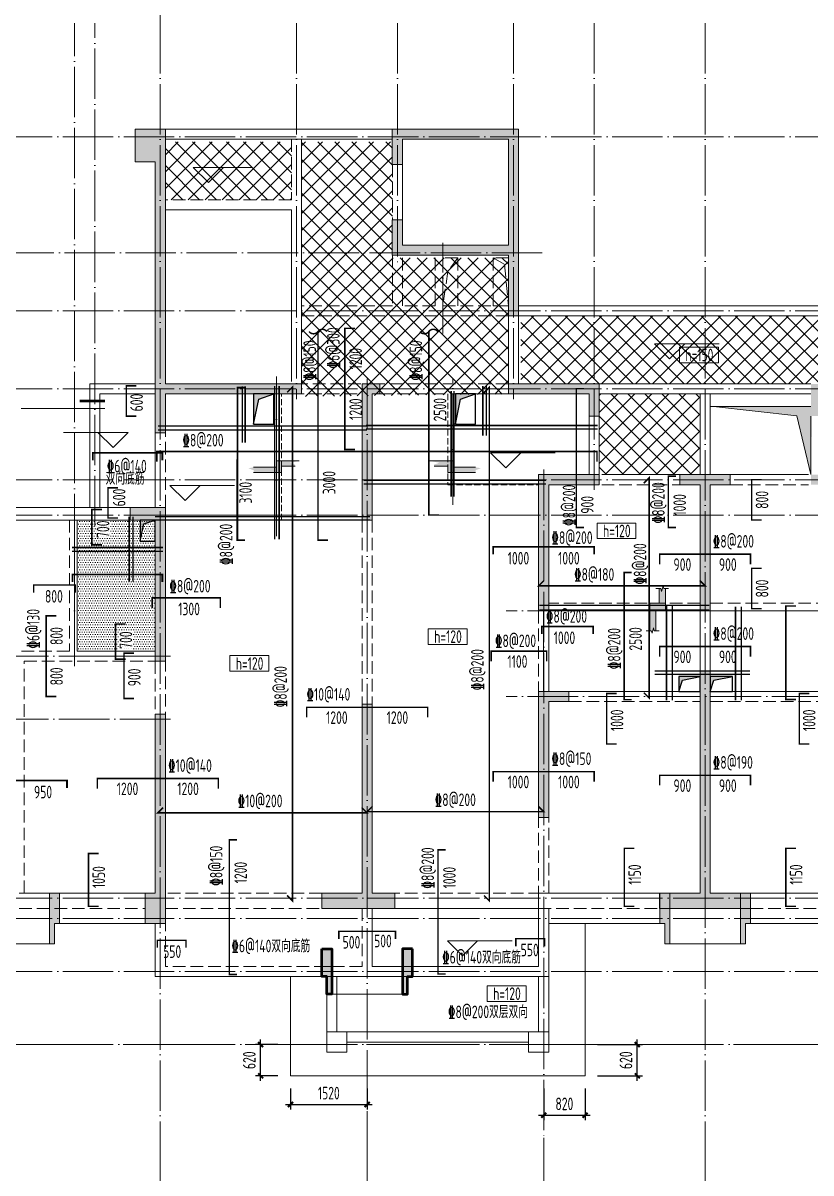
# Model space of a CAD drawing. Extents: x -129922 to 1190196, y -520662 to 139923.
# Drawn here: x 590117 to 605740, y -260659 to -237857 of the extents above; entities that cross this region are included whole.
import ezdxf
from ezdxf.enums import TextEntityAlignment as Align

# ---------------------------------------------------------------- set-up
doc = ezdxf.new("R2010")
doc.units = 0
doc.header["$LTSCALE"] = 1000
doc.header["$MEASUREMENT"] = 0
doc.linetypes.add('DASH', pattern=[0.35, 0.25, -0.1])
doc.linetypes.add('DOTE', pattern=[2.42, 2, -0.2, 0.02, -0.2])
for name, color, linetype, lineweight in [('A-墙体', 140, 'Continuous', 50), ('A-大样-填充', 8, 'Continuous', 9), ('A-平面-饰线', 11, 'Continuous', 15), ('A-标注-轴号', 3, 'Continuous', 15), ('A-轴线-塔楼', 1, 'DOTE', 9), ('A-轴线-隔墙', 41, 'DOTE', 9), ('S-基础-DQ', 6, 'Continuous', 20), ('S-墙柱-COLU', 50, 'Continuous', 20), ('S-墙柱-HATCH', 251, 'Continuous', 9), ('S-墙柱-WALL', 6, 'Continuous', 20), ('S-大样-HATCH', 251, 'Continuous', 9), ('S-大样-实线', 2, 'Continuous', 20), ('S-板-BEAM', 4, 'DASH', 20), ('S-板-BEAM-CON', 2, 'Continuous', 20), ('S-板-DIM', 3, 'Continuous', 20), ('S-板-大样索引', 3, 'Continuous', 20), ('S-板-板厚', 191, 'Continuous', 20), ('S-板-板面填充', 251, 'Continuous', 20), ('S-板-标高', 3, 'Continuous', 20), ('S-板-楼板正筋', 107, 'Continuous', 20), ('S-板-楼板正筋文字', 107, 'Continuous', 20), ('S-板-楼板负筋', 1, 'Continuous', 20), ('S-板-楼板负筋文字', 7, 'Continuous', 20), ('S-板-洞口边线', 211, 'Continuous', 20), ('S-轴网-轴线', 1, 'DOTE', 9), ('S-通用-THIN', 7, 'Continuous', 20)]:
    doc.layers.add(name, color=color, linetype=linetype, lineweight=lineweight)
doc.layers.add('HOLE', color=5, linetype='Continuous')
doc.layers.add('HOLE_HATCH', color=9, linetype='Continuous')
doc.styles.add('BW_Rein', font='tssdeng.shx', dxfattribs={"width": 0.7, "bigfont": 'hztxt.shx'})
doc.styles.add('TSSD_Dimension', font='tssdeng.shx', dxfattribs={"width": 0.7, "bigfont": 'HZTXT.SHX'})
doc.styles.add('TSSD_Rein', font='tssdeng.shx', dxfattribs={"width": 0.7, "bigfont": 'hztxt.shx'})
doc.styles.add('样式 1', font='tssdeng.shx', dxfattribs={"width": 0.7, "bigfont": 'tssdchn.shx'})
doc.dimstyles.new('TSSD_100_100$0', dxfattribs={"dimtxt": 250, "dimasz": 100, "dimexe": 100, "dimexo": 250, "dimgap": 100, "dimtad": 1, "dimdec": 0, "dimzin": 0, "dimdsep": 46, "dimtxsty": 'TSSD_Dimension', "dimblk": 'ARCHTICK', "dimcen": 0, "dimdle": 100, "dimclrd": 3, "dimclre": 3, "dimclrt": 7, "dimadec": 0, "dimazin": 0, "dimtfac": 1, "dimtdec": 0, "dimtix": 1, "dimtmove": 2, "dimatfit": 0, "dimldrblk": 'ARCHTICK', "dimfxl": 0, "dimtolj": 1, "dimtzin": 0, "dimarcsym": 0})

# ---------------------------------------------------------------- blocks, each defined once
blk = doc.blocks.new('ZHOUWANG3')
at = {"layer": 'A-标注-轴号'}
for p, q in [((94752, 248942), (94752, 252942)), ((94752, 226834), (94752, 222834)), ((98852, 226834), (98852, 222834)), ((102352, 226834), (102352, 222834)), ((105552, 226834), (105552, 222834))]:
    blk.add_line(p, q, dxfattribs=at)
at = {"layer": 'A-轴线-塔楼', "linetype": 'DOTE', "ltscale": 0.5}
for p, q in [((94752, 248942), (94752, 226834)), ((97452, 248942), (97452, 241486)), ((99452, 248942), (99452, 244136)), ((101752, 248942), (101752, 241486)), ((103352, 248942), (103352, 239686)), ((105552, 248942), (105552, 226834)), ((139798, 246686), (85362, 246686)), ((102322, 244386), (85362, 244386)), ((139798, 243236), (85362, 243236)), ((98852, 241886), (98852, 226834)), ((139798, 241686), (85362, 241686)), ((139798, 239886), (85362, 239886)), ((102352, 240086), (102352, 226834)), ((139798, 239186), (85362, 239186)), ((122394, 235586), (101608, 235586)), ((139798, 231586), (85362, 231586)), ((139798, 228686), (85362, 228686))]:
    blk.add_line(p, q, dxfattribs=at)
at = {"layer": 'A-轴线-隔墙', "ltscale": 0.5}
for p, q in [((93052, 236186), (93052, 248942)), ((93452, 238966), (93452, 248942)), ((100352, 242784), (100352, 244586)), ((97052, 238770), (97052, 241936)), ((100552, 239386), (100552, 241886)), ((122394, 237286), (101608, 237286)), ((94952, 236386), (85362, 236386)), ((94952, 235136), (85362, 235136)), ((139798, 231186), (85362, 231186)), ((139798, 230136), (85362, 230136))]:
    blk.add_line(p, q, dxfattribs=at)
blk = doc.blocks.new('_ArchTick')
at = {"color": 0, "linetype": 'ByBlock', "const_width": 0.4}
blk.add_lwpolyline([(-0.5, -0.5), (0.5, 0.5)], dxfattribs=at)
blk = doc.blocks.new('*D1188')
at = {"layer": 'Defpoints', "color": 0, "transparency": 16777216}
for p in [(594829, -258113), (595420, -258113), (595420, -258733)]:
    blk.add_point(p, dxfattribs=at)
at = {"layer": 'S-板-DIM', "color": 3, "lineweight": -2, "transparency": 16777216}
for p, q in [((595170, -258113), (594729, -258113)), ((594829, -258833), (594829, -258013)), ((595170, -258733), (594729, -258733))]:
    blk.add_line(p, q, dxfattribs=at)
at = {"layer": 'S-板-DIM', "color": 3, "lineweight": -2, "transparency": 16777216, "xscale": 100, "yscale": 100, "zscale": 100}
for p, rotation in [((594829, -258113), 90), ((594829, -258733), 270)]:
    blk.add_blockref('_ArchTick', p, dxfattribs=dict(at, rotation=rotation))
at = {"layer": 'S-板-DIM', "color": 7, "transparency": 16777216, "insert": (594604, -258423), "char_height": 250, "attachment_point": 5, "rotation": 90, "style": 'TSSD_Dimension'}
blk.add_mtext('\\A1;620', dxfattribs=at)
blk = doc.blocks.new('*D1189')
at = {"layer": 'Defpoints', "color": 0, "transparency": 16777216}
for p in [(595420, -258733), (596940, -258733), (596940, -259300)]:
    blk.add_point(p, dxfattribs=at)
at = {"layer": 'S-板-DIM', "color": 3, "lineweight": -2, "transparency": 16777216}
for p, q in [((595420, -258983), (595420, -259400)), ((596940, -258983), (596940, -259400)), ((595320, -259300), (597040, -259300))]:
    blk.add_line(p, q, dxfattribs=at)
at = {"layer": 'S-板-DIM', "color": 3, "lineweight": -2, "transparency": 16777216, "xscale": 100, "yscale": 100, "zscale": 100, "rotation": 180}
blk.add_blockref('_ArchTick', (595420, -259300), dxfattribs=at)
at = {"layer": 'S-板-DIM', "color": 3, "lineweight": -2, "transparency": 16777216, "xscale": 100, "yscale": 100, "zscale": 100}
blk.add_blockref('_ArchTick', (596940, -259300), dxfattribs=at)
at = {"layer": 'S-板-DIM', "color": 7, "transparency": 16777216, "insert": (596180, -259075), "char_height": 250, "attachment_point": 5, "style": 'TSSD_Dimension'}
blk.add_mtext('\\A1;1520', dxfattribs=at)
blk = doc.blocks.new('*D1190')
at = {"layer": 'Defpoints', "color": 0, "transparency": 16777216}
for p in [(600440, -258733), (601260, -258733), (601260, -259514)]:
    blk.add_point(p, dxfattribs=at)
at = {"layer": 'S-板-DIM', "color": 3, "lineweight": -2, "transparency": 16777216}
for p, q in [((600440, -258983), (600440, -259614)), ((601260, -258983), (601260, -259614)), ((600340, -259514), (601360, -259514))]:
    blk.add_line(p, q, dxfattribs=at)
at = {"layer": 'S-板-DIM', "color": 3, "lineweight": -2, "transparency": 16777216, "xscale": 100, "yscale": 100, "zscale": 100, "rotation": 180}
blk.add_blockref('_ArchTick', (600440, -259514), dxfattribs=at)
at = {"layer": 'S-板-DIM', "color": 3, "lineweight": -2, "transparency": 16777216, "xscale": 100, "yscale": 100, "zscale": 100}
blk.add_blockref('_ArchTick', (601260, -259514), dxfattribs=at)
at = {"layer": 'S-板-DIM', "color": 7, "transparency": 16777216, "insert": (600850, -259289), "char_height": 250, "attachment_point": 5, "style": 'TSSD_Dimension'}
blk.add_mtext('\\A1;820', dxfattribs=at)
blk = doc.blocks.new('*D1191')
at = {"layer": 'Defpoints', "color": 0, "transparency": 16777216}
for p in [(601260, -258113), (602296, -258113), (601260, -258733)]:
    blk.add_point(p, dxfattribs=at)
at = {"layer": 'S-板-DIM', "color": 3, "lineweight": -2, "transparency": 16777216}
for p, q in [((601510, -258113), (602396, -258113)), ((602296, -258833), (602296, -258013)), ((601510, -258733), (602396, -258733))]:
    blk.add_line(p, q, dxfattribs=at)
at = {"layer": 'S-板-DIM', "color": 3, "lineweight": -2, "transparency": 16777216, "xscale": 100, "yscale": 100, "zscale": 100}
for p, rotation in [((602296, -258113), 90), ((602296, -258733), 270)]:
    blk.add_blockref('_ArchTick', p, dxfattribs=dict(at, rotation=rotation))
at = {"layer": 'S-板-DIM', "color": 7, "transparency": 16777216, "insert": (602071, -258423), "char_height": 250, "attachment_point": 5, "rotation": 90, "style": 'TSSD_Dimension'}
blk.add_mtext('\\A1;620', dxfattribs=at)
blk = doc.blocks.new('BW-589342417', base_point=(4333675, -394877))
at = {"layer": 'A-大样-填充', "ltscale": 0.5}
h = blk.add_hatch(color=256, dxfattribs=at)
h.dxf.hatch_style = 1
h.paths.add_polyline_path([(4333875, -393977), (4333675, -393977), (4333675, -394877), (4333775, -394877), (4333775, -394527), (4333875, -394527)])
at = {"layer": 'A-墙体'}
blk.add_lwpolyline([(4333875, -393977), (4333675, -393977), (4333675, -394877), (4333775, -394877), (4333775, -394527), (4333875, -394527), (4333875, -393977)], dxfattribs=at)
blk = doc.blocks.new('BW-589341045', base_point=(4332075, -394877))
at = {"layer": 'A-大样-填充', "ltscale": 0.5}
h = blk.add_hatch(color=256, dxfattribs=at)
h.dxf.hatch_style = 1
h.paths.add_polyline_path([(4332075, -393977), (4332275, -393977), (4332275, -394877), (4332175, -394877), (4332175, -394527), (4332075, -394527)])
at = {"layer": 'A-墙体'}
blk.add_lwpolyline([(4332075, -393977), (4332275, -393977), (4332275, -394877), (4332175, -394877), (4332175, -394527), (4332075, -394527), (4332075, -393977)], dxfattribs=at)
blk = doc.blocks.new('BW-525078071', base_point=(4324908, -588234))
at = {"layer": 'S-板-洞口边线', "linetype": 'DASH'}
for points in [[(4324908, -587234), (4324908, -588184), (4325208, -588184), (4325208, -587234), (4324908, -587234)], [(4325208, -587234), (4325008, -587502), (4324908, -588184)], [(4325908, -587234), (4325908, -588184), (4326208, -588184), (4326208, -587234), (4325908, -587234)], [(4325908, -587234), (4326133, -587368), (4326208, -588184)], [(4338158, -587534), (4338158, -588334), (4338458, -588334), (4338458, -587534), (4338158, -587534)], [(4338458, -587534), (4338258, -587802), (4338158, -588334)], [(4339158, -587534), (4339158, -588334), (4339458, -588334), (4339458, -587534), (4339158, -587534)], [(4339158, -587534), (4339383, -587668), (4339458, -588334)], [(4346408, -587484), (4346408, -588184), (4346708, -588184), (4346708, -587484), (4346408, -587484)], [(4346708, -587484), (4346508, -587752), (4346408, -588184)], [(4347408, -587484), (4347408, -588184), (4347708, -588184), (4347708, -587484), (4347408, -587484)], [(4347408, -587484), (4347633, -587618), (4347708, -588184)]]:
    blk.add_lwpolyline(points, dxfattribs=at)
blk = doc.blocks.new('BW-510431574', base_point=(4321592, -669833))
at = {"layer": 'S-大样-HATCH'}
h = blk.add_hatch(color=256, dxfattribs=at)
h.dxf.hatch_style = 1
h.paths.add_polyline_path([(4321592, -669283), (4321792, -669283), (4321792, -669833), (4321692, -669833), (4321692, -669483), (4321592, -669483)])
at = {"layer": 'S-大样-实线'}
blk.add_lwpolyline([(4321592, -669283), (4321792, -669283), (4321792, -669833), (4321692, -669833), (4321692, -669483), (4321592, -669483), (4321592, -669283)], dxfattribs=at)
blk = doc.blocks.new('新块')
at = {"layer": 'S-基础-DQ'}
h = blk.add_hatch(color=8, dxfattribs=at)
h.dxf.hatch_style = 1
h.paths.add_polyline_path([(100, 25), (371, 25), (371, 54), (266, 91), (455, 125), (0, 125), (0, 0), (-451, 0), (-556, -19), (-451, -56), (-451, -100), (100, -100)])
for points in [[(455, 125), (0, 125), (0, 0), (-451, 0)], [(371, 25), (100, 25), (100, -100), (-451, -100)]]:
    blk.add_lwpolyline(points, dxfattribs=at)
blk = doc.blocks.new('20191023.11405152')
at = {"layer": 'S-大样-HATCH'}
h = blk.add_hatch(color=256, dxfattribs=at)
h.dxf.hatch_style = 1
h.paths.add_polyline_path([(-100, 0), (0, 0), (0, -400), (100, -400), (100, 600), (-100, 600)])
at = {"layer": 'S-大样-实线'}
blk.add_lwpolyline([(-100, 0), (0, 0), (0, -400), (100, -400), (100, 600), (-100, 600)], close=True, dxfattribs=at)
blk = doc.blocks.new('BW-11249575', base_point=(4312308, -603454))
at = {"layer": 'HOLE_HATCH', "ltscale": 0.2}
blk.add_hatch(color=256, dxfattribs=at).paths.add_polyline_path([(4321158, -589934), (4321558, -589934), (4321258, -590034), (4321158, -590534)])
at = {"layer": 'S-板-板面填充'}
h = blk.add_hatch(color=256, dxfattribs=at)
h.dxf.hatch_style = 1
h.paths.add_polyline_path([(4330276, -590184), (4332226, -590184), (4332208, -591534), (4331926, -590369)])
h = blk.add_hatch(dxfattribs=at)
h.set_pattern_fill('DOTS', color=256, scale=30, style=0)
h.set_pattern_definition([(0, (0, 8430.49), (23.8125, 47.625), [0, -47.625])])
h.paths.add_polyline_path([(4319208, -592434), (4317658, -592434), (4317658, -595034), (4319208, -595034)])
h = blk.add_hatch(color=256, dxfattribs=at)
h.dxf.hatch_style = 1
h.paths.add_polyline_path([(4329231, -593793), (4329246, -593848), (4329276, -593738), (4329291, -593793), (4329321, -593793), (4329321, -594233), (4329131, -594233), (4329131, -594628), (4329101, -594628), (4329086, -594573), (4329056, -594678), (4329041, -594628), (4329011, -594628), (4329011, -594083), (4329201, -594083), (4329201, -593793)])
at = {"layer": 'A-平面-饰线'}
for p, q in [((4317208, -600434), (4319208, -600434)), ((4317208, -600834), (4317208, -600434)), ((4319208, -600434), (4319208, -601484)), ((4327008, -600434), (4329308, -600434)), ((4327008, -601484), (4327008, -600434)), ((4329308, -600434), (4329308, -600834)), ((4330908, -600434), (4333208, -600434)), ((4330908, -600834), (4330908, -600434)), ((4315708, -600834), (4317108, -600834)), ((4317108, -600834), (4317208, -600834)), ((4329308, -600834), (4329408, -600834)), ((4329408, -600834), (4330808, -600834)), ((4330808, -600834), (4330908, -600834)), ((4319208, -601484), (4322608, -601484)), ((4322608, -601484), (4322608, -601834)), ((4324208, -601484), (4327008, -601484)), ((4324208, -601834), (4324208, -601484)), ((4322608, -601834), (4324208, -601834))]:
    blk.add_line(p, q, dxfattribs=at)
for points in [[(4330208, -590184), (4332208, -590184)], [(4327728, -600434), (4327728, -603454), (4321888, -603454), (4321888, -601484)]]:
    blk.add_lwpolyline(points, dxfattribs=at)
at = {"layer": 'HOLE', "ltscale": 0.2}
blk.add_lwpolyline([(4321158, -590534), (4321558, -590534), (4321558, -589934), (4321158, -589934)], close=True, dxfattribs=at)
blk.add_lwpolyline([(4321158, -590534), (4321258, -590034), (4321558, -589934)], dxfattribs=at)
at = {"layer": 'S-基础-DQ'}
blk.add_line((4325108, -589934), (4326208, -589934), dxfattribs=at)
at = {"layer": 'S-基础-DQ', "linetype": 'DASH', "ltscale": 0.5}
for points in [[(4319408, -592434), (4321708, -592434), (4321708, -589934)], [(4325008, -589934), (4325008, -591734), (4326808, -591734)]]:
    blk.add_lwpolyline(points, dxfattribs=at)
at = {"layer": 'S-基础-DQ', "ltscale": 0.5}
for points in [[(4319408, -592334), (4321608, -592334), (4321608, -589934)], [(4325108, -589934), (4325108, -591634), (4326808, -591634)], [(4319108, -595134), (4317608, -595134), (4317608, -592434)], [(4319108, -595134), (4317608, -595134), (4317608, -592434)], [(4326908, -595834), (4326908, -594234)], [(4326908, -595834), (4326908, -594234)]]:
    blk.add_lwpolyline(points, dxfattribs=at)
at = {"layer": 'S-墙柱-COLU'}
for points in [[(4323008, -602584), (4322608, -602584), (4322608, -602984), (4323008, -602984)], [(4327008, -602584), (4326608, -602584), (4326608, -602984), (4327008, -602984)]]:
    blk.add_lwpolyline(points, close=True, dxfattribs=at)
at = {"layer": 'S-板-BEAM'}
for p, q in [((4321908, -584884), (4321908, -586084)), ((4323908, -585384), (4323908, -586484)), ((4321908, -586084), (4319408, -586084)), ((4323908, -587184), (4323908, -588184)), ((4324108, -588184), (4324108, -587184)), ((4324758, -587234), (4324758, -588184)), ((4324908, -588184), (4324908, -587234)), ((4323908, -588184), (4322108, -588184)), ((4324758, -588184), (4324108, -588184)), ((4326208, -588184), (4324908, -588184)), ((4326208, -588384), (4322108, -588384)), ((4323283, -589734), (4322108, -589734)), ((4326208, -589734), (4323658, -589734)), ((4321558, -589934), (4323283, -589934)), ((4323658, -589934), (4326208, -589934)), ((4319408, -592184), (4319408, -590704)), ((4328058, -591734), (4329608, -591734)), ((4330608, -591734), (4332158, -591734)), ((4317508, -592434), (4317508, -595034)), ((4323308, -592434), (4323308, -596534)), ((4323508, -596534), (4323508, -592434)), ((4330208, -594084), (4333208, -594084)), ((4326808, -594234), (4326808, -595834)), ((4317508, -595034), (4316508, -595034)), ((4316608, -595234), (4319208, -595234)), ((4316608, -599834), (4316608, -595234)), ((4319208, -595234), (4319208, -596834)), ((4319408, -596834), (4319408, -595234)), ((4327408, -596034), (4330008, -596034)), ((4330208, -596034), (4332808, -596034)), ((4326808, -597934), (4326808, -599834)), ((4327008, -599834), (4327008, -597934)), ((4322508, -599834), (4319408, -599834)), ((4326858, -599834), (4323958, -599834)), ((4316508, -600134), (4319008, -600134)), ((4319408, -600134), (4322508, -600134)), ((4323308, -600134), (4323308, -601284)), ((4326808, -600134), (4329208, -600134)), ((4331008, -600134), (4333408, -600134)), ((4319408, -601284), (4319408, -600434)), ((4323308, -601284), (4319408, -601284))]:
    blk.add_line(p, q, dxfattribs=at)
at = {"layer": 'S-板-BEAM-CON'}
for p, q in [((4322008, -584684), (4319408, -584684)), ((4323908, -584684), (4322008, -584684)), ((4319408, -584884), (4322008, -584884)), ((4322008, -584884), (4323908, -584884)), ((4322108, -586184), (4322108, -584884)), ((4324108, -586484), (4324108, -585384)), ((4322108, -588384), (4322108, -586184)), ((4319408, -586284), (4321908, -586284)), ((4321908, -586284), (4321908, -589684)), ((4333958, -588184), (4326408, -588184)), ((4322108, -589734), (4322108, -588384)), ((4326208, -588384), (4326208, -589734)), ((4326408, -589734), (4326408, -588384)), ((4326408, -588384), (4333958, -588384)), ((4319208, -589734), (4317908, -589734)), ((4317908, -589734), (4317908, -592184)), ((4332208, -589734), (4328008, -589734)), ((4318108, -589934), (4319208, -589934)), ((4318108, -592184), (4318108, -589934)), ((4328008, -589934), (4330208, -589934)), ((4330008, -589934), (4330008, -591534)), ((4330208, -591534), (4330208, -589934)), ((4330208, -589934), (4332208, -589934)), ((4327808, -590374), (4327808, -591534)), ((4328008, -591534), (4328008, -590374)), ((4332208, -590374), (4332208, -591534)), ((4319208, -590704), (4319208, -592184)), ((4329608, -591534), (4328058, -591534)), ((4332158, -591534), (4330608, -591534)), ((4317583, -592184), (4314883, -592184)), ((4318008, -592184), (4317583, -592184)), ((4318708, -592184), (4318008, -592184)), ((4317583, -592434), (4314883, -592434)), ((4314883, -592434), (4317583, -592434)), ((4317583, -592434), (4318008, -592434)), ((4317658, -595034), (4317658, -592434)), ((4318008, -592434), (4318708, -592434)), ((4327008, -595834), (4327008, -594234)), ((4330008, -594234), (4330008, -595834)), ((4330208, -594234), (4330208, -595834)), ((4333208, -594234), (4330208, -594234)), ((4319208, -595034), (4317658, -595034)), ((4330008, -595834), (4327408, -595834)), ((4332808, -595834), (4330208, -595834)), ((4319008, -599834), (4316508, -599834)), ((4326808, -599834), (4326808, -601284)), ((4329208, -599834), (4326808, -599834)), ((4333408, -599834), (4331008, -599834)), ((4323508, -601284), (4323508, -600134)), ((4323958, -600134), (4326808, -600134)), ((4327008, -601484), (4327008, -600134)), ((4327008, -600134), (4327008, -602584)), ((4319208, -600434), (4319208, -601484)), ((4326808, -601284), (4323508, -601284)), ((4319208, -601484), (4323408, -601484)), ((4322608, -602584), (4322608, -601484)), ((4322808, -601484), (4322808, -602584)), ((4323408, -601484), (4327008, -601484)), ((4326808, -602584), (4326808, -601484)), ((4326608, -602584), (4323008, -602584)), ((4326608, -602784), (4323008, -602784))]:
    blk.add_line(p, q, dxfattribs=at)
at = {"layer": 'S-板-洞口边线', "linetype": 'DASH'}
blk.add_line((4330008, -594083), (4327008, -594083), dxfattribs=at)
at = {"layer": 'S-板-洞口边线', "ltscale": 0.5}
blk.add_line((4330008, -594233), (4327008, -594233), dxfattribs=at)
at = {"layer": 'S-板-洞口边线'}
for points in [[(4332208, -591534), (4331926, -590369), (4330276, -590184)], [(4329201, -593793), (4329201, -594083), (4329011, -594083), (4329011, -594628)], [(4329321, -593793), (4329321, -594233), (4329131, -594233), (4329131, -594628)]]:
    blk.add_lwpolyline(points, dxfattribs=at)
at = {"layer": 'S-通用-THIN', "flags": 128}
for points in [[(4329386, -593793), (4329291, -593793), (4329276, -593738), (4329246, -593848), (4329231, -593793), (4329131, -593793)], [(4329196, -594628), (4329101, -594628), (4329086, -594573), (4329056, -594678), (4329041, -594628), (4328941, -594628)]]:
    blk.add_lwpolyline(points, dxfattribs=at)
at = {"layer": 'A-平面-饰线'}
for name, p in [('BW-525078071', (4324908, -588234)), ('BW-589341045', (4322508, -601834)), ('BW-589342417', (4324108, -601834))]:
    blk.add_blockref(name, p, dxfattribs=at)
at = {"layer": 'S-基础-DQ'}
blk.add_blockref('新块', (4321608, -591388), dxfattribs=at)
blk.add_blockref('新块', (4321608, -591388), dxfattribs=at)
at = {"layer": 'S-基础-DQ', "xscale": -1}
blk.add_blockref('新块', (4325108, -591388), dxfattribs=at)
at = {"layer": 'S-大样-实线', "xscale": -1}
for p in [(4317208, -600434), (4330908, -600434)]:
    blk.add_blockref('20191023.11405152', p, dxfattribs=at)
at = {"layer": 'S-大样-实线'}
blk.add_blockref('20191023.11405152', (4329308, -600434), dxfattribs=at)
at = {"layer": 'S-板-BEAM-CON'}
blk.add_blockref('BW-510431574', (4322508, -601834), dxfattribs=at)
at = {"layer": 'S-板-BEAM-CON', "xscale": -1}
blk.add_blockref('BW-510431574', (4324308, -601834), dxfattribs=at)
blk = doc.blocks.new('safhgfjhgfj')
at = {"layer": 'S-墙柱-HATCH', "ltscale": 0.2}
h = blk.add_hatch(color=256, dxfattribs=at)
h.paths.add_polyline_path([(6336110, -688648), (6336110, -694018), (6335910, -694018), (6335910, -693248), (6333210, -693248), (6333210, -693048), (6333310, -693048), (6335910, -693048), (6335910, -687998), (6336510, -687998), (6336510, -688648)])
h.paths.add_polyline_path([(6312710, -703448), (6312710, -703148), (6311910, -703148), (6311910, -698748), (6311710, -698748), (6311710, -703148), (6310910, -703148), (6310910, -703448)])
h.paths.add_polyline_path([(6311910, -697548), (6311710, -697548), (6311710, -695048), (6311310, -695048), (6311310, -694848), (6312310, -694848), (6312310, -695048), (6311910, -695048)])
h.paths.add_polyline_path([(6325110, -697548), (6325310, -697548), (6325310, -695048), (6325710, -695048), (6325710, -694848), (6324710, -694848), (6324710, -695048), (6325110, -695048)])
h.paths.add_polyline_path([(6324310, -703448), (6324310, -703148), (6325110, -703148), (6325110, -698748), (6325310, -698748), (6325310, -703148), (6326110, -703148), (6326110, -703448)])
h.paths.add_polyline_path([(6331360, -703448), (6331360, -703148), (6331810, -703148), (6331810, -699398), (6332010, -699398), (6332010, -703148), (6332810, -703148), (6332810, -703448)])
h.paths.add_polyline_path([(6332010, -695748), (6331810, -695748), (6331810, -693248), (6331660, -693248), (6331660, -693048), (6332010, -693048)])
h.paths.add_polyline_path([(6336310, -703148), (6336110, -703148), (6336110, -699598), (6335910, -699598), (6335910, -703748), (6336310, -703748)])
h.paths.add_polyline_path([(6336610, -695748), (6336110, -695748), (6336110, -698548), (6335910, -698548), (6335910, -695498), (6336610, -695498)])
h.paths.add_polyline_path([(6319410, -703448), (6319410, -703148), (6318610, -703148), (6318610, -699398), (6318410, -699398), (6318410, -703148), (6317610, -703148), (6317610, -703448)])
h.paths.add_polyline_path([(6318410, -695748), (6318610, -695748), (6318610, -693248), (6318960, -693248), (6318960, -693048), (6318060, -693048), (6318060, -693248), (6318410, -693248)])
h.paths.add_polyline_path([(6307910, -693048), (6307910, -693248), (6309510, -693248), (6309510, -693688), (6309710, -693688), (6309710, -693048)])
h.paths.add_polyline_path([(6314110, -693248), (6315860, -693248), (6315860, -693048), (6313910, -693048), (6313910, -693688), (6314110, -693688)])
h.paths.add_polyline_path([(6322910, -693248), (6321160, -693248), (6321160, -693048), (6323110, -693048), (6323110, -693688), (6322910, -693688)])
h.paths.add_polyline_path([(6329135, -693048), (6329135, -693248), (6327510, -693248), (6327510, -693688), (6327310, -693688), (6327310, -693048)])
h.paths.add_polyline_path([(6321360, -691748), (6321360, -690648), (6319760, -690648), (6319760, -688348), (6317260, -688348), (6317260, -690648), (6315660, -690648), (6315660, -691748), (6315860, -691748), (6315860, -690848), (6317960, -690848), (6317960, -690648), (6317460, -690648), (6317460, -688548), (6319560, -688548), (6319560, -690648), (6319060, -690648), (6319060, -690848), (6321160, -690848), (6321160, -691748)])
h.paths.add_polyline_path([(6307910, -690498), (6307910, -691698), (6308110, -691698), (6308110, -687998), (6305610, -687998), (6305610, -688698), (6305810, -688698), (6305810, -688198), (6307910, -688198), (6307910, -690298), (6305810, -690298), (6305810, -689798), (6305610, -689798), (6305610, -690498)])
h.paths.add_polyline_path([(6300910, -688648), (6300910, -694018), (6301110, -694018), (6301110, -693248), (6303810, -693248), (6303810, -693048), (6303710, -693048), (6301110, -693048), (6301110, -687998), (6300510, -687998), (6300510, -688648)])
h.paths.add_polyline_path([(6313910, -695048), (6314910, -695048), (6314910, -697548), (6315110, -697548), (6315110, -694848), (6313910, -694848)])
h.paths.add_polyline_path([(6300410, -695748), (6300910, -695748), (6300910, -698548), (6301110, -698548), (6301110, -695498), (6300410, -695498)])
h.paths.add_polyline_path([(6295310, -703148), (6295060, -703148), (6295060, -695748), (6295900, -695748), (6295900, -695498), (6294810, -695498), (6294810, -703748), (6295310, -703748)])
h.paths.add_polyline_path([(6305660, -703448), (6305660, -703148), (6305210, -703148), (6305210, -699398), (6305010, -699398), (6305010, -703148), (6304210, -703148), (6304210, -703448)])
h.paths.add_polyline_path([(6315110, -701648), (6315110, -699148), (6314510, -699148), (6314510, -699348), (6314910, -699348), (6314910, -701648)])
h.paths.add_polyline_path([(6308710, -699348), (6309110, -699348), (6309110, -699148), (6308510, -699148), (6308510, -701648), (6308710, -701648)])
h.paths.add_polyline_path([(6308710, -695048), (6309710, -695048), (6309710, -694848), (6308510, -694848), (6308510, -697548), (6308710, -697548)])
h.paths.add_polyline_path([(6305010, -695748), (6305210, -695748), (6305210, -693248), (6305360, -693248), (6305360, -693048), (6305010, -693048)])
h.paths.add_polyline_path([(6328110, -690798), (6330810, -690798), (6330810, -690148), (6330610, -690148), (6330610, -690598), (6328110, -690598), (6328110, -688598), (6330610, -688598), (6330610, -689048), (6330810, -689048), (6330810, -687998), (6330310, -687998), (6330310, -688398), (6327910, -688398), (6327910, -691698), (6328110, -691698)])
h.paths.add_polyline_path([(6323110, -695048), (6322110, -695048), (6322110, -697548), (6321910, -697548), (6321910, -694848), (6323110, -694848)])
h.paths.add_polyline_path([(6341710, -703148), (6341960, -703148), (6341960, -695748), (6341120, -695748), (6341120, -695498), (6342210, -695498), (6342210, -703748), (6341710, -703748)])
h.paths.add_polyline_path([(6321910, -701648), (6321910, -699148), (6322510, -699148), (6322510, -699348), (6322110, -699348), (6322110, -701648)])
h.paths.add_polyline_path([(6328310, -699348), (6327910, -699348), (6327910, -699148), (6328510, -699148), (6328510, -701648), (6328310, -701648)])
h.paths.add_polyline_path([(6328310, -695048), (6327310, -695048), (6327310, -694848), (6328510, -694848), (6328510, -697548), (6328310, -697548)])
h.paths.add_polyline_path([(6300710, -703148), (6300910, -703148), (6300910, -699598), (6301110, -699598), (6301110, -703748), (6300710, -703748)])
at = {"layer": 'S-墙柱-WALL'}
for points in [[(6300910, -688648), (6300910, -694018), (6301110, -694018), (6301110, -693248), (6303810, -693248), (6303810, -693048), (6303710, -693048), (6303710, -693048), (6301110, -693048), (6301110, -687998), (6300510, -687998), (6300510, -688648)], [(6307910, -690498), (6307910, -691698), (6308110, -691698), (6308110, -687998), (6305610, -687998), (6305610, -688698), (6305810, -688698), (6305810, -688198), (6307910, -688198), (6307910, -690298), (6305810, -690298), (6305810, -689798), (6305610, -689798), (6305610, -690498)], [(6305010, -695748), (6305210, -695748), (6305210, -693248), (6305360, -693248), (6305360, -693048), (6305010, -693048)], [(6307910, -693048), (6307910, -693248), (6309510, -693248), (6309510, -693688), (6309710, -693688), (6309710, -693048)], [(6308710, -695048), (6309710, -695048), (6309710, -694848), (6308510, -694848), (6308510, -697548), (6308710, -697548)], [(6311910, -697548), (6311710, -697548), (6311710, -695048), (6311310, -695048), (6311310, -694848), (6312310, -694848), (6312310, -695048), (6311910, -695048)], [(6300410, -695748), (6300910, -695748), (6300910, -698548), (6301110, -698548), (6301110, -695498), (6300410, -695498)], [(6312710, -703448), (6312710, -703148), (6311910, -703148), (6311910, -698748), (6311710, -698748), (6311710, -703148), (6310910, -703148), (6310910, -703448)], [(6308710, -699348), (6309110, -699348), (6309110, -699148), (6308510, -699148), (6308510, -701648), (6308710, -701648)], [(6305660, -703448), (6305660, -703148), (6305210, -703148), (6305210, -699398), (6305010, -699398), (6305010, -703148), (6304210, -703148), (6304210, -703448)], [(6300710, -703148), (6300910, -703148), (6300910, -699598), (6301110, -699598), (6301110, -703748), (6300710, -703748)]]:
    blk.add_lwpolyline(points, close=True, dxfattribs=at)
blk = doc.blocks.new('sgfjhgfjhgkjhk')
at = {"layer": 'S-板-大样索引', "color": 1}
blk.add_line((6486817, -1422874), (6485160, -1422874), dxfattribs=at)
at = {"layer": 'S-板-大样索引', "color": 1, "const_width": 50}
blk.add_lwpolyline([(6486817, -1422724), (6486317, -1422724)], dxfattribs=at)
blk = doc.blocks.new('sgjhfgjhgj')
at = {"layer": 'HOLE_HATCH', "ltscale": 0.5}
for points in [[(268519, 605212), (268919, 605212), (268619, 605112), (268519, 604612)], [(272519, 605212), (272919, 605212), (272619, 605112), (272519, 604612)], [(266269, 602712), (266569, 602712), (266344, 602637), (266269, 602292)], [(276948, 599612), (277368, 599612), (277023, 599537), (276948, 599312)], [(277569, 599612), (278014, 599612), (277644, 599537), (277569, 599312)]]:
    blk.add_hatch(color=256, dxfattribs=at).paths.add_polyline_path(points)
at = {"layer": 'HOLE', "ltscale": 0.5}
for points in [[(268519, 604612), (268919, 604612), (268919, 605212), (268519, 605212)], [(272519, 604612), (272919, 604612), (272919, 605212), (272519, 605212)], [(266269, 602292), (266569, 602292), (266569, 602712), (266269, 602712)], [(276948, 599312), (277368, 599312), (277368, 599612), (276948, 599612)], [(277569, 599312), (278014, 599312), (278014, 599612), (277569, 599612)]]:
    blk.add_lwpolyline(points, close=True, dxfattribs=at)
for points in [[(268519, 604612), (268619, 605112), (268919, 605212)], [(272519, 604612), (272619, 605112), (272919, 605212)], [(266269, 602292), (266344, 602637), (266569, 602712)], [(276948, 599312), (277023, 599537), (277368, 599612)], [(277569, 599312), (277644, 599537), (278014, 599612)]]:
    blk.add_lwpolyline(points, dxfattribs=at)

msp = doc.modelspace()

# ---------------------------------------------------------------- hatches: boundary and pattern name
at = {"layer": 'S-板-板面填充'}
h = msp.add_hatch(dxfattribs=at)
h.set_pattern_fill('ANSI37', color=256, scale=150, style=0)
h.set_pattern_definition([(45, (-3733518.42, 410717.36), (-168.379802, 168.379802), []), (135, (-3733518.42, 410717.36), (-168.379802, -168.379802), [])])
h.paths.add_polyline_path([(592939.7, -240212.6), (595439.7, -240212.6), (595439.7, -241362.6), (592939.7, -241362.6)])
h = msp.add_hatch(dxfattribs=at)
h.set_pattern_fill('ANSI37', color=256, scale=150, style=0)
h.set_pattern_definition([(45, (-3726468.42, 412551.43), (-168.379802, 168.379802), []), (135, (-3726468.42, 412551.43), (-168.379802, -168.379802), [])])
h.paths.add_polyline_path([(599739.7, -242512.6), (597439.7, -242512.6), (597439.7, -240212.6), (595639.7, -240212.6), (595639.7, -245262.6), (599739.7, -245212.6)])
h = msp.add_hatch(dxfattribs=at)
h.set_pattern_fill('ANSI37', color=256, scale=150, style=0)
h.set_pattern_definition([(45, (607689.7, -243512.57), (-168.38, 168.38), []), (135, (607689.7, -243512.57), (-168.38, -168.38), [])])
h.paths.add_polyline_path([(612989.7, -242812.6), (607689.7, -242812.6), (607689.7, -245212.6), (603739.7, -245212.6), (603739.7, -245212.6), (614739.7, -245212.6), (614739.7, -245012.6), (612989.7, -245012.6)])
h = msp.add_hatch(dxfattribs=at)
h.set_pattern_fill('ANSI37', color=256, scale=150, style=0)
h.set_pattern_definition([(45, (-3726468.42, 407267.36), (-168.379802, 168.379802), []), (135, (-3726468.42, 407267.36), (-168.379802, -168.379802), [])])
h.paths.add_polyline_path([(599989.7, -243662.6), (607489.7, -243662.6), (607489.7, -245012.6), (599989.7, -245012.6)])
h = msp.add_hatch(dxfattribs=at)
h.set_pattern_fill('ANSI37', color=256, scale=150, style=0)
h.set_pattern_definition([(45, (-3727203.92, 344720.94), (-168.379802, 168.379802), []), (135, (-3727203.92, 344720.94), (-168.379802, -168.379802), [])])
h.paths.add_polyline_path([(601539.7, -245212.6), (603539.7, -245212.6), (603539.7, -246812.6), (601539.7, -246812.6)])

# ---------------------------------------------------------------- linework, layer by layer
at = {"layer": 'S-板-板厚'}
for points in [[(603905.9, -244281.9), (603135.5, -244281.9), (603135.5, -244592.2), (603905.9, -244592.2)], [(602269, -247771.2), (601498.7, -247771.2), (601498.7, -248081.5), (602269, -248081.5)], [(598922.3, -249867.1), (598151.9, -249867.1), (598151.9, -250177.3), (598922.3, -250177.3)], [(594988.3, -250399.6), (594217.9, -250399.6), (594217.9, -250709.8), (594988.3, -250709.8)], [(600091.3, -256946.7), (599321, -256946.7), (599321, -257257), (600091.3, -257257)]]:
    msp.add_lwpolyline(points, close=True, dxfattribs=at)
at = {"layer": 'S-板-标高'}
for p, q in [((593793.8, -241018.9), (593493.8, -240718.9)), ((593493.8, -240718.9), (594647.3, -240718.9)), ((593793.8, -241018.9), (594093.8, -240718.9)), ((602935.9, -244518.5), (602635.9, -244218.5)), ((602635.9, -244218.5), (603916.9, -244218.5)), ((602935.9, -244518.5), (603235.9, -244218.5)), ((592202.1, -245974.1), (590921.1, -245974.1)), ((591902.1, -246274.1), (591602.1, -245974.1)), ((591902.1, -246274.1), (592202.1, -245974.1)), ((599688.5, -246679.3), (599388.5, -246379.3)), ((599388.5, -246379.3), (600669.5, -246379.3)), ((599688.5, -246679.3), (599988.5, -246379.3)), ((593330.6, -247325), (593030.6, -247025)), ((593030.6, -247025), (594311.6, -247025)), ((593330.6, -247325), (593630.6, -247025)), ((598831.1, -256356.1), (598531.1, -256056.1)), ((598531.1, -256056.1), (599812.1, -256056.1)), ((598831.1, -256356.1), (599131.1, -256056.1))]:
    msp.add_line(p, q, dxfattribs=at)
at = {"layer": 'S-板-楼板正筋', "const_width": 30}
for points in [[(594465.1, -245060.1), (594465.1, -246177.1)], [(594520.6, -245060.1), (594520.6, -246177.1)], [(595107.9, -245057.5), (595107.9, -248098.1)], [(595194.4, -245057.5), (595194.4, -248098.1)], [(595353.9, -255156.5), (595459.9, -255262.6), (595459.9, -245072.8), (595353.9, -245178.9)], [(599234.6, -245055.1), (599234.6, -246042.5)], [(599255.6, -255156.5), (599361.6, -255262.6), (599361.6, -245082.8), (599255.6, -245188.9)], [(599302.3, -245055.1), (599302.3, -246042.5)], [(598607.4, -245154.2), (598607.4, -247251.7)], [(598661.9, -245154.2), (598661.9, -247251.7)], [(596939.7, -245847.6), (592796.6, -245847.6)], [(596939.7, -245925.6), (592796.6, -245925.6)], [(596917.7, -245839.1), (601512.9, -245839.1)], [(596917.7, -245906.6), (601512.9, -245906.6)], [(600483.1, -246922.4), (596871.4, -246922.4)], [(602424.1, -251133.9), (602530.2, -251239.9), (602530.2, -246877.3), (602424.1, -246983.4)], [(600483.1, -246998.2), (596871.4, -246998.2)], [(592221.1, -247647.1), (592221.1, -248934.1)], [(592297.6, -247647.1), (592297.6, -248934.1)], [(592734.9, -247645.2), (596994.2, -247645.2)], [(592734.9, -247710.8), (596994.2, -247710.8)], [(592892.6, -248256.1), (591089.6, -248256.1)], [(592892.6, -248332.1), (591089.6, -248332.1)], [(600447.7, -248910.8), (600341.6, -249016.9), (603640.4, -249016.9), (603534.4, -248910.8)], [(600352.6, -249404.7), (603724.6, -249404.7)], [(602874.1, -251285.1), (602874.1, -249405.1)], [(602989.1, -251285.1), (602989.1, -249405.1)], [(604242.6, -251285.1), (604242.6, -249427.1)], [(604357.6, -251285.1), (604357.6, -249427.1)], [(600352.6, -249497.7), (603724.6, -249497.7)], [(604531.6, -250706.6), (602638.1, -250706.6)], [(604531.6, -250772.1), (602638.1, -250772.1)], [(592895.8, -253413), (592789.7, -253519), (596939.7, -253519), (596833.6, -253413)], [(597045.8, -253389.7), (596939.7, -253495.8), (600439.7, -253495.8), (600333.6, -253389.7)]]:
    msp.add_lwpolyline(points, dxfattribs=at)
at = {"layer": 'S-板-楼板负筋', "const_width": 30}
for points in [[(596141.9, -243974.7, 0.5), (595964.9, -243974.7, -0.5), (595787.9, -243974.7)], [(598340, -243974.7, 0.5), (598163, -243974.7, -0.5), (597986, -243974.7)]]:
    msp.add_lwpolyline(points, format="xyb", dxfattribs=at)
at = {"layer": 'S-板-楼板负筋'}
for points, const_width in [([(596164.9, -248112.6), (595964.9, -248112.6), (595964.9, -243974.7)], 30), ([(596696.3, -246312.6), (596496.3, -246312.6), (596496.3, -243912.6), (596696.3, -243912.6)], 30), ([(598363, -247612.6), (598163, -247612.6), (598163, -243974.7)], 30), ([(592364.7, -245652.6), (592164.7, -245652.6), (592164.7, -245052.6), (592364.7, -245052.6)], 30), ([(594516.1, -248111.3), (594366.1, -248111.3), (594368.6, -245087.4), (594518.6, -245087.4)], 35), ([(601238.4, -247861), (601088.4, -247861), (601088.4, -245106.3), (601238.4, -245106.3)], 30), ([(591499.7, -246529.6), (591499.7, -246379.6), (592879.7, -246379.6), (592879.7, -246529.6)], 35), ([(592772.2, -246554.7), (592772.2, -246354.7), (601495.8, -246354.7), (601495.8, -246554.7)], 30), ([(603061.8, -247861), (602911.8, -247861), (602911.8, -246841), (603061.8, -246841)], 30), ([(604764.6, -247712.6), (604564.6, -247712.6), (604564.6, -246912.6), (604764.6, -246912.6)], 30), ([(592002.1, -247672.6), (591802.1, -247672.6), (591802.1, -247072.6), (592002.1, -247072.6)], 30), ([(591682.6, -248202.6), (591482.6, -248202.6), (591482.6, -247502.6), (591682.6, -247502.6)], 30), ([(599439.7, -248394.6), (599439.7, -248244.6), (601439.7, -248244.6), (601439.7, -248394.6)], 30), ([(602739.7, -248590.5), (602739.7, -248390.5), (604539.7, -248390.5), (604539.7, -248590.5)], 30), ([(591099.7, -248941.4), (591099.7, -248791.4), (592879.7, -248791.4), (592879.7, -248941.4)], 35), ([(602186.3, -251273.9), (602036.3, -251273.9), (602036.3, -248753.9), (602186.3, -248753.9)], 30), ([(604764.6, -249470.4), (604564.6, -249470.4), (604564.6, -248670.4), (604764.6, -248670.4)], 30), ([(590329.7, -249150.1), (590329.7, -249000.1), (591149.7, -249000.1), (591149.7, -249150.1)], 30), ([(592679.7, -249454.6), (592679.7, -249254.6), (594029.7, -249254.6), (594029.7, -249454.6)], 30), ([(605441.2, -251272.1), (605241.2, -251272.1), (605241.2, -249416.6), (605441.2, -249416.6)], 30), ([(590777.2, -251212.6), (590577.2, -251212.6), (590577.2, -249612.6), (590777.2, -249612.6)], 30), ([(592152.2, -250472.6), (591952.2, -250472.6), (591952.2, -249772.6), (592152.2, -249772.6)], 30), ([(600401.7, -249971.6), (600401.7, -249821.6), (601421.7, -249821.6), (601421.7, -249971.6)], 30), ([(592319.7, -251252.6), (592119.7, -251252.6), (592119.7, -250352.6), (592319.7, -250352.6)], 30), ([(599399.7, -250512.6), (599399.7, -250312.6), (600499.7, -250312.6), (600499.7, -250512.6)], 30), ([(602739.7, -250420.5), (602739.7, -250220.5), (604539.7, -250220.5), (604539.7, -250420.5)], 30), ([(601888.7, -252152.6), (601688.7, -252152.6), (601688.7, -251152.6), (601888.7, -251152.6)], 30), ([(605709.7, -252152.6), (605509.7, -252152.6), (605509.7, -251152.6), (605709.7, -251152.6)], 30), ([(595739.7, -251625.1), (595739.7, -251425.1), (598139.7, -251425.1), (598139.7, -251625.1)], 30), ([(589089.7, -253025.6), (589089.7, -252875.6), (590989.7, -252875.6), (590989.7, -253025.6)], 35), ([(591589.7, -253037.6), (591589.7, -252837.6), (593989.7, -252837.6), (593989.7, -253037.6)], 30), ([(599439.7, -252901.4), (599439.7, -252701.4), (601439.7, -252701.4), (601439.7, -252901.4)], 30), ([(602739.7, -252973.9), (602739.7, -252773.9), (604539.7, -252773.9), (604539.7, -252973.9)], 30), ([(594358.1, -256725.1), (594208.1, -256725.1), (594208.1, -254052.6), (594358.1, -254052.6)], 30), ([(598496, -256713), (598346, -256713), (598346, -254252.6), (598496, -254252.6)], 30), ([(602239.7, -255372.6), (602039.7, -255372.6), (602039.7, -254222.6), (602239.7, -254222.6)], 30), ([(605439.7, -255372.6), (605239.7, -255372.6), (605239.7, -254222.6), (605439.7, -254222.6)], 30), ([(591614.7, -255372.6), (591414.7, -255372.6), (591414.7, -254322.6), (591614.7, -254322.6)], 30), ([(592779.7, -256194.6), (592779.7, -256044.6), (593349.7, -256044.6), (593349.7, -256194.6)], 30), ([(596377.5, -256018.1), (596377.5, -255868.1), (597501.9, -255868.1), (597501.9, -256018.1)], 30), ([(599888.2, -256162.6), (599888.2, -256012.6), (600458.2, -256012.6), (600458.2, -256162.6)], 30)]:
    msp.add_lwpolyline(points, dxfattribs=dict(at, const_width=const_width))
at = {"layer": 'S-轴网-轴线'}
msp.add_lwpolyline([(582421.3, -258112.6), (639236.2, -258112.6)], dxfattribs=at)

# ---------------------------------------------------------------- block references
for name, p in [('ZHOUWANG3', (498087.8, -486799)), ('BW-11249575', (585839.7, -258732.6)), ('sgjhfgjhgj', (326171.2, -850424.7))]:
    msp.add_blockref(name, p)
at = {"layer": 'S-墙柱-HATCH'}
msp.add_blockref('safhgfjhgfj', (-5708170.7, 448035.8), dxfattribs=at)
at = {"layer": 'S-板-洞口边线'}
msp.add_blockref('sgfjhgfjhgkjhk', (-5895075.9, 1177372), dxfattribs=at)

# ---------------------------------------------------------------- texts
at = {"layer": 'S-板-板厚', "style": 'TSSD_Rein', "width": 0.7}
for s, p in [('h=150', (603526.7, -244438.4)), ('h=120', (601889.8, -247927.7)), ('h=120', (598543.1, -250023.6)), ('h=120', (594609.1, -250556.1)), ('h=120', (599712.1, -257103.3))]:
    msp.add_text(s, height=250, dxfattribs=at).set_placement(p, align=Align.MIDDLE)
at = {"layer": 'S-板-楼板正筋文字', "style": '样式 1', "width": 0.7}
for s, p in [('\x846@140', (591778.3, -246767.5)), ('双向底筋', (591756.6, -247010.6)), ('\x848@180', (601041.1, -248916.1)), ('\x848@200', (598279, -253384.3)), ('\x8410@200', (594372.1, -253407.6)), ('\x846@140双向底筋', (594248.6, -256283)), ('\x846@140双向底筋', (598426.7, -256506.1)), ('\x848@200双层双向', (598541.5, -257589.7))]:
    msp.add_text(s, height=250, dxfattribs=at).set_placement(p)
at = {"layer": 'S-板-楼板正筋文字', "linetype": 'Continuous', "style": '样式 1', "width": 0.7}
for p in [(602474.7, -248989.8), (599250.2, -251087.6)]:
    msp.add_text('\x848@200', height=250, rotation=90, dxfattribs=at).set_placement(p)
at = {"layer": 'S-板-楼板正筋文字', "style": '样式 1', "width": 0.7}
msp.add_text('\x848@200', height=250, rotation=90, dxfattribs=at).set_placement((595348.5, -251425.1))
at = {"layer": 'S-板-楼板负筋文字', "linetype": 'Continuous', "style": '样式 1', "width": 0.7}
for s, p in [('\x846@300', (596395.6, -244705.7)), ('\x848@150', (595925.1, -244944.6)), ('\x848@150', (598031.6, -244944.6)), ('\x846@130', (590445.8, -250260.1)), ('\x848@150', (594072.1, -254963.6)), ('\x848@200', (598266.4, -255020.1))]:
    msp.add_text(s, height=250, rotation=90, dxfattribs=at).set_placement(p)
for s, p in [('1200', (596587.5, -244512.6)), ('600', (592244.7, -245382.6)), ('1200', (596587.5, -245513.6)), ('2500', (598259.2, -245524.4)), ('600', (591898.2, -247265.4)), ('900', (601179.6, -247411)), ('1000', (603011.8, -247411)), ('800', (590657.2, -250012.6)), ('2500', (602136.3, -250069.4)), ('700', (592032.2, -250092.6)), ('800', (590657.2, -250812.6)), ('900', (592199.7, -250832.6)), ('1000', (605579.4, -251682.6)), ('1050', (591494.7, -254792.6)), ('1200', (594308.1, -254702.6)), ('1000', (598446, -254802.6)), ('1150', (602119.7, -254742.6)), ('1150', (605319.7, -254742.6))]:
    msp.add_text(s, height=250, rotation=90, dxfattribs=at).set_placement(p, align=Align.TOP_CENTER)
at = {"layer": 'S-板-楼板负筋文字', "style": '样式 1', "width": 0.7}
for s, p in [('\x848@200', (593276.9, -246254)), ('\x848@200', (603792.2, -248259.1)), ('\x848@200', (600483.5, -249748.1)), ('\x848@200', (603792.2, -250089)), ('\x848@150', (600592.2, -252570)), ('\x848@190', (603792.2, -252642.5))]:
    msp.add_text(s, height=250, dxfattribs=at).set_placement(p)
for s, p in [('3000', (596061.1, -246970.3)), ('800', (604644.6, -247312.6)), ('700', (591578.7, -247895.1)), ('800', (604644.6, -249070.4)), ('1000', (601768.7, -251682.6))]:
    msp.add_text(s, height=250, rotation=90, dxfattribs=at).set_placement(p, align=Align.TOP_CENTER)
at = {"layer": 'S-板-楼板负筋文字', "style": 'BW_Rein', "width": 0.7}
for s, p in [('3100', (594654.8, -246955.3)), ('\x848@200', (601067.1, -247011.7)), ('\x848@200', (594267.8, -247786.5))]:
    msp.add_text(s, height=250, rotation=90, dxfattribs=at).set_placement(p, align=Align.RIGHT)
at = {"layer": 'S-板-楼板负筋文字', "style": '样式 1', "width": 0.7}
for p in [(602838.4, -247779.3), (601962.9, -250670.5)]:
    msp.add_text('\x848@200', height=250, rotation=90, dxfattribs=at).set_placement(p)
at = {"layer": 'S-板-楼板负筋文字', "linetype": 'Continuous', "style": '样式 1', "width": 0.7}
for s, p in [('\x848@200', (600592.2, -248186.1)), ('\x848@200', (593018.1, -249148.8)), ('\x848@200', (599473.1, -250232.6)), ('\x8410@140', (595737, -251293.6)), ('\x8410@140', (592992.2, -252706.1))]:
    msp.add_text(s, height=250, dxfattribs=at).set_placement(p)
for s, p in [('1000', (599939.7, -248344.6)), ('1000', (600939.7, -248344.6)), ('800', (590729.7, -249100.1)), ('1300', (593409.7, -249350.7)), ('1000', (600851.7, -249921.6)), ('1100', (599919.7, -250392.6)), ('1200', (596339.7, -251505.1)), ('1200', (597539.7, -251505.1)), ('1200', (592189.7, -252917.6)), ('1200', (593389.7, -252917.6)), ('500', (596629.5, -255959.2)), ('500', (597252.9, -255934.5)), ('550', (593074.7, -256144.6)), ('550', (600163.2, -256112.6))]:
    msp.add_text(s, height=250, dxfattribs=at).set_placement(p, align=Align.TOP_CENTER)
at = {"layer": 'S-板-楼板负筋文字', "width": 0.7}
for s, style, p in [('900', '样式 1', (603189.7, -248470.5)), ('900', '样式 1', (604089.7, -248470.5)), ('900', '样式 1', (603189.7, -250300.5)), ('900', '样式 1', (604089.7, -250300.5)), ('1000', '样式 1', (599939.7, -252781.4)), ('1000', '样式 1', (600939.7, -252781.4)), ('900', '样式 1', (603189.7, -252853.9)), ('900', '样式 1', (604089.7, -252853.9)), ('950', 'BW_Rein', (590514.7, -252980.6))]:
    msp.add_text(s, height=250, dxfattribs=dict(at, style=style)).set_placement(p, align=Align.TOP_CENTER)

# ---------------------------------------------------------------- dimensions: what is measured, and where the dimension line sits
at = {"layer": 'S-板-DIM'}
for p1, p2, distance, picture, middle in [((595419.7, -258732.6), (595419.7, -258112.6), 591.1, '*D1188', (594603.6, -258422.6)), ((601259.7, -258732.6), (601259.7, -258112.6), -1035.9, '*D1191', (602070.6, -258422.6)), ((595419.7, -258732.6), (596939.7, -258732.6), -567, '*D1189', (596179.7, -259074.6)), ((600439.7, -258732.6), (601259.7, -258732.6), -781, '*D1190', (600849.7, -259288.6))]:
    dim = msp.add_aligned_dim(p1=p1, p2=p2, distance=distance, dimstyle='TSSD_100_100$0', dxfattribs=at)
    dim.commit()
    dim.dimension.update_dxf_attribs({"geometry": picture, "text_midpoint": middle})

doc.saveas('drawing.dxf')
